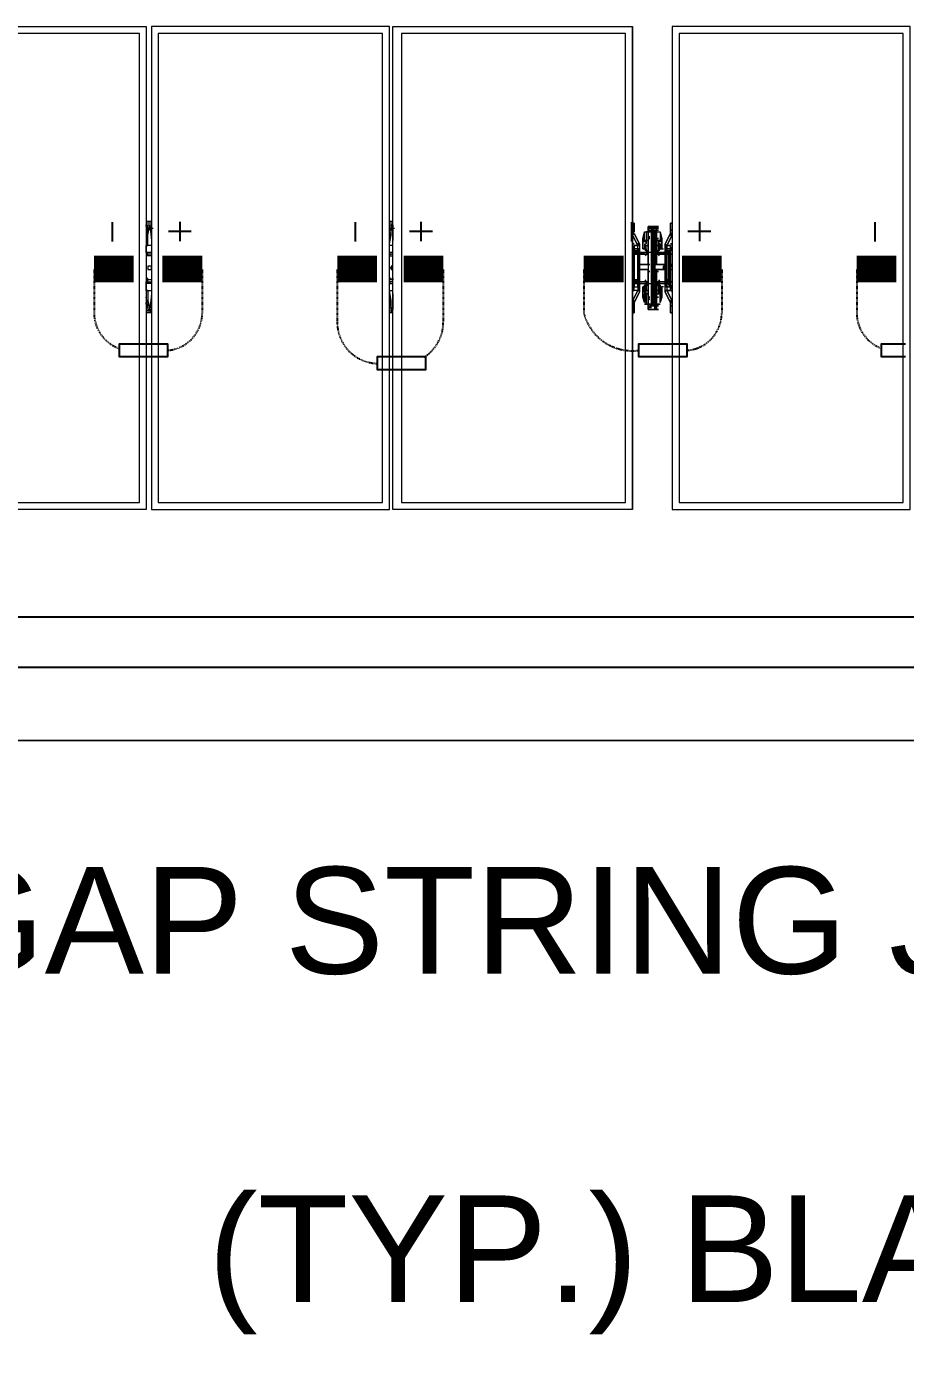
# Model space of a CAD drawing. Header units: feet. Extents: x -13743 to 68376, y -48 to 67763.
# Drawn here: x 3706.4 to 3871.3, y 9202.4 to 9451.6 of the extents above; entities that cross this region are included whole.
import ezdxf
from ezdxf import colors
from ezdxf.entities.mleader import LeaderData, LeaderLine
from ezdxf.lldxf.tags import DXFTag
from ezdxf.math import Vec2, Vec3

# ---------------------------------------------------------------- set-up
doc = ezdxf.new("R2010")
doc.units = ezdxf.units.FT
doc.header["$MEASUREMENT"] = 0
doc.linetypes.add('HIDDEN', pattern=[0.375, 0.25, -0.125])
for name, color, linetype in [('E-DC HARNESS-NEG', 170, 'DC HARNESS CABLE'), ('E-DC HARNESS-POS', 10, 'DC HARNESS CABLE'), ('E-HARN-COMP', 8, 'Continuous'), ('E-TRNK-CABL-NEG', 6, 'HIDDEN'), ('E-TRUNK-CABLE-POS', 6, 'HIDDEN'), ('G-ANNO-TEXT', 1, 'Continuous'), ('Polarity-Text', 7, 'Continuous')]:
    doc.layers.add(name, color=color, linetype=linetype)
doc.styles.add('NEI-A', font='arial.ttf')
doc.styles.get("Standard").update_dxf_attribs({"font": 'arial.ttf'})
tags = doc.linetypes.add('DC HARNESS CABLE', pattern='A,0.5,-0.2,["DH",Standard,S=0.1,R=0,X=-0.1,Y=-0.05],-0.2', length=0.9).pattern_tags.tags
tags[6] = DXFTag(74, 10)

# ---------------------------------------------------------------- blocks, each defined once
blk = doc.blocks.new('A$C4742fff2')
at = {"lineweight": 5}
for points in [[(7.658, 0.4666), (7.658, 0), (7.428, 0), (7.428, 0.4666)], [(7.893, 0.4666), (7.663, 0.4666), (7.663, 0), (7.893, 0)], [(8.128, 0), (7.8963, 0), (7.8963, 0.4666), (8.128, 0.4666)], [(8.1663, 0), (8.3963, 0), (8.3963, 0.4666), (8.1663, 0.4666)], [(7.6514, 0.46), (7.4347, 0.46), (7.4347, 0.0067), (7.6514, 0.0067)], [(7.8863, 0.0067), (7.8863, 0.46), (7.6697, 0.46), (7.6697, 0.0067)], [(8.1213, 0.0067), (8.1213, 0.46), (7.9047, 0.46), (7.9047, 0.0067)], [(8.3897, 0.0067), (8.3897, 0.46), (8.173, 0.46), (8.173, 0.0067)], [(8.1297, 0.2683), (8.1297, 0.27), (8.1297, 0.2767), (8.128, 0.2767), (8.1297, 0.2767), (8.1297, 0.27)], [(8.1447, 0.2733), (8.143, 0.2733), (8.143, 0.2717), (8.143, 0.2733)], [(8.1513, 0.2733), (8.1513, 0.2717), (8.1513, 0.2733), (8.153, 0.2733)], [(8.1513, 0.2717), (8.1513, 0.2617), (8.153, 0.2617), (8.1513, 0.2617), (8.1513, 0.24), (8.1513, 0.2383), (8.1513, 0.24), (8.1513, 0.2617)], [(8.1647, 0.27), (8.1647, 0.2683), (8.1647, 0.27), (8.1647, 0.2767), (8.1663, 0.2767), (8.1647, 0.2767)], [(8.133, 0.255), (8.1297, 0.255), (8.1297, 0.2517), (8.128, 0.2517), (8.128, 0.2533), (8.128, 0.2517), (8.1297, 0.2517), (8.1297, 0.255), (8.133, 0.255), (8.133, 0.2567), (8.1347, 0.2567), (8.1297, 0.2667), (8.1347, 0.2567), (8.133, 0.2567)], [(8.1397, 0.2683), (8.138, 0.2617), (8.138, 0.2517), (8.138, 0.2533), (8.138, 0.2517), (8.138, 0.2617)], [(8.138, 0.2517), (8.138, 0.2617), (8.138, 0.2517), (8.1397, 0.2517), (8.1413, 0.25), (8.1397, 0.2517), (8.1413, 0.25), (8.1413, 0.2517), (8.1413, 0.25), (8.1397, 0.2517), (8.1413, 0.25), (8.1397, 0.2517)], [(8.1413, 0.26), (8.1413, 0.2567), (8.1413, 0.26), (8.1397, 0.26), (8.1397, 0.2683), (8.1413, 0.2683), (8.143, 0.2683), (8.1413, 0.2683), (8.1413, 0.26), (8.1397, 0.26), (8.1397, 0.2683), (8.1413, 0.2683)], [(8.1397, 0.26), (8.1397, 0.2583)], [(8.1463, 0.2), (8.1463, 0.1967), (8.1447, 0.1967), (8.1447, 0.195), (8.1447, 0.1967), (8.1463, 0.1967), (8.1463, 0.2), (8.1463, 0.2183), (8.148, 0.2183), (8.148, 0.2483), (8.1497, 0.2483), (8.1497, 0.2683), (8.148, 0.2683), (8.148, 0.2483), (8.1463, 0.2483), (8.148, 0.2483), (8.1463, 0.2483), (8.1463, 0.2183), (8.148, 0.2183), (8.148, 0.1983), (8.1497, 0.1983), (8.1497, 0.2183), (8.1497, 0.1983), (8.148, 0.1983), (8.148, 0.2183), (8.1497, 0.2183), (8.1497, 0.2483), (8.1497, 0.2183), (8.148, 0.2183), (8.1463, 0.2183), (8.1463, 0.1983), (8.143, 0.1983), (8.143, 0.2183), (8.143, 0.1983), (8.1463, 0.1983), (8.1463, 0.2183), (8.1463, 0.2), (8.148, 0.2), (8.1497, 0.2), (8.148, 0.2)], [(8.1463, 0.2683), (8.1463, 0.2483), (8.143, 0.2483), (8.143, 0.2683)], [(8.1447, 0.2633), (8.143, 0.2633)], [(8.148, 0.2483), (8.148, 0.2683), (8.1497, 0.2683), (8.1497, 0.2483)], [(8.1497, 0.2633), (8.1513, 0.2633)], [(8.153, 0.2567), (8.153, 0.26)], [(8.1547, 0.2583), (8.1547, 0.26)], [(8.1647, 0.255), (8.1613, 0.255), (8.1597, 0.2567), (8.1647, 0.2667), (8.1597, 0.2567), (8.1613, 0.255), (8.1613, 0.2517), (8.1647, 0.2517)], [(8.1297, 0.2467), (8.128, 0.2467), (8.1297, 0.2467), (8.1313, 0.2467), (8.133, 0.2467), (8.1313, 0.2467), (8.133, 0.2467), (8.133, 0.2483), (8.133, 0.25), (8.133, 0.2483), (8.133, 0.2467), (8.1313, 0.2467), (8.1297, 0.2467), (8.1297, 0.2483), (8.1313, 0.2483), (8.1313, 0.25), (8.133, 0.2483), (8.133, 0.2467), (8.133, 0.2483), (8.1313, 0.2483), (8.1297, 0.2483), (8.1297, 0.2467), (8.1313, 0.2467)], [(8.1313, 0.25), (8.1297, 0.2483), (8.1313, 0.2467), (8.133, 0.2483)], [(8.1313, 0.25), (8.1297, 0.2483), (8.1313, 0.2467), (8.133, 0.2483)], [(8.1347, 0.2467), (8.143, 0.2467)], [(8.1397, 0.2567), (8.1397, 0.2517), (8.1413, 0.25), (8.1413, 0.255)], [(8.1397, 0.2567), (8.1397, 0.2517), (8.1413, 0.25), (8.1413, 0.255)], [(8.1463, 0.2183), (8.1463, 0.2483), (8.148, 0.2483), (8.148, 0.2183)], [(8.1647, 0.215), (8.1647, 0.2167), (8.1647, 0.215), (8.1647, 0.2117), (8.1647, 0.215), (8.1663, 0.215), (8.1663, 0.2133), (8.1663, 0.215), (8.1613, 0.215), (8.1613, 0.2117), (8.163, 0.2117), (8.1613, 0.2117), (8.1597, 0.2117), (8.1597, 0.21), (8.1647, 0.2), (8.1597, 0.21), (8.1597, 0.2117), (8.1613, 0.2117), (8.1647, 0.2117), (8.1613, 0.2117), (8.1597, 0.2117), (8.1597, 0.215), (8.1613, 0.215), (8.1597, 0.215), (8.1597, 0.2517), (8.1613, 0.2517), (8.1597, 0.2517), (8.1597, 0.255), (8.1597, 0.2517), (8.1613, 0.2517), (8.1613, 0.255), (8.1647, 0.255), (8.1647, 0.2517), (8.1647, 0.25), (8.163, 0.25), (8.1613, 0.25), (8.1597, 0.25), (8.1613, 0.25), (8.163, 0.25), (8.163, 0.2483), (8.1647, 0.2483), (8.163, 0.2483), (8.1613, 0.2483), (8.1613, 0.25), (8.163, 0.2483), (8.163, 0.2467), (8.1613, 0.2467), (8.1613, 0.2483), (8.1613, 0.2467), (8.1597, 0.2467), (8.1597, 0.2483), (8.1597, 0.25), (8.1597, 0.2483), (8.1597, 0.2467), (8.1513, 0.2467), (8.1597, 0.2467), (8.1613, 0.2467), (8.163, 0.2467), (8.1613, 0.2467), (8.163, 0.2467), (8.163, 0.2483), (8.163, 0.25), (8.1647, 0.25), (8.1647, 0.2167), (8.163, 0.2167), (8.1647, 0.2167), (8.1647, 0.25), (8.1647, 0.2517), (8.1663, 0.2533), (8.1647, 0.2517), (8.1613, 0.2517), (8.1597, 0.2517), (8.1597, 0.215), (8.1613, 0.215)], [(8.1513, 0.2483), (8.153, 0.2483)], [(8.1547, 0.2517), (8.153, 0.2517), (8.153, 0.25), (8.153, 0.255), (8.153, 0.2567), (8.1547, 0.2567)], [(8.1597, 0.2567), (8.1597, 0.255), (8.1613, 0.255), (8.163, 0.255), (8.1613, 0.255), (8.1597, 0.255)], [(8.1613, 0.25), (8.1597, 0.2483), (8.1613, 0.2467), (8.163, 0.2483)], [(8.1613, 0.25), (8.1597, 0.2483), (8.1613, 0.2467), (8.163, 0.2483)], [(8.163, 0.2483), (8.1613, 0.2483)], [(8.1647, 0.2467), (8.1663, 0.2467)], [(8.1663, 0.25), (8.1663, 0.2517)], [(7.6614, 0.235), (7.6597, 0.235), (7.6597, 0.2317), (7.663, 0.2317), (7.663, 0.2333), (7.663, 0.235)], [(7.8963, 0.235), (7.8947, 0.235), (7.8947, 0.2333), (7.893, 0.2333), (7.8947, 0.2333), (7.8947, 0.2317), (7.8963, 0.2317), (7.8963, 0.2333)], [(8.1297, 0.2367), (8.128, 0.2367)], [(8.1297, 0.235), (8.128, 0.235)], [(8.1297, 0.2317), (8.128, 0.2317)], [(8.1297, 0.2317), (8.128, 0.2317)], [(8.1347, 0.235), (8.1347, 0.2317), (8.143, 0.2317), (8.1347, 0.2317)], [(8.1497, 0.2367), (8.1597, 0.2367)], [(8.158, 0.2317), (8.1597, 0.2317), (8.1497, 0.2317), (8.1597, 0.2317), (8.158, 0.2317), (8.158, 0.235), (8.1597, 0.235), (8.158, 0.235)], [(8.153, 0.2367), (8.1513, 0.2367), (8.1513, 0.24), (8.1513, 0.2367)], [(8.153, 0.2367), (8.1513, 0.2367)], [(8.153, 0.2367), (8.1513, 0.2367)], [(8.1647, 0.2367), (8.1663, 0.2367)], [(8.1647, 0.235), (8.1663, 0.235)], [(8.1663, 0.2317), (8.1647, 0.2317)], [(8.1663, 0.2317), (8.1647, 0.2317)], [(8.1297, 0.22), (8.1297, 0.2217), (8.1313, 0.2217), (8.1297, 0.2217), (8.1297, 0.22), (8.1297, 0.2183), (8.1313, 0.2183), (8.133, 0.2183), (8.133, 0.22), (8.1313, 0.22), (8.1297, 0.22), (8.128, 0.22)], [(8.1313, 0.2217), (8.1297, 0.22), (8.1313, 0.2183), (8.133, 0.22)], [(8.1313, 0.2217), (8.1297, 0.22), (8.1313, 0.2183), (8.133, 0.22)], [(8.1313, 0.2217), (8.133, 0.2217)], [(8.143, 0.1967), (8.143, 0.205), (8.1447, 0.205), (8.143, 0.205), (8.143, 0.2267), (8.143, 0.2283), (8.143, 0.2267), (8.143, 0.205)], [(8.1513, 0.205), (8.1513, 0.1967), (8.1513, 0.205), (8.153, 0.205), (8.1513, 0.205), (8.1513, 0.2267), (8.1513, 0.2283), (8.1513, 0.2267), (8.1513, 0.23), (8.1513, 0.2267), (8.1513, 0.23), (8.1513, 0.2267)], [(8.163, 0.22), (8.1613, 0.22), (8.163, 0.22), (8.1613, 0.22), (8.163, 0.22), (8.1613, 0.22), (8.163, 0.22), (8.1613, 0.22), (8.163, 0.22), (8.1613, 0.22), (8.163, 0.22), (8.163, 0.2183), (8.1613, 0.2183), (8.163, 0.2183), (8.163, 0.22), (8.163, 0.2217), (8.1613, 0.2217), (8.1597, 0.2217), (8.1597, 0.22), (8.1513, 0.22), (8.1597, 0.22), (8.1597, 0.2183), (8.1613, 0.2183), (8.1613, 0.22), (8.163, 0.22), (8.1647, 0.22), (8.1663, 0.22), (8.1647, 0.22)], [(8.1613, 0.2217), (8.1597, 0.22), (8.1613, 0.2183), (8.163, 0.22)], [(8.1613, 0.2217), (8.1597, 0.22), (8.1613, 0.2183), (8.163, 0.22)], [(8.1613, 0.22), (8.163, 0.22), (8.1613, 0.2217)], [(8.163, 0.22), (8.1613, 0.22)], [(8.128, 0.215), (8.128, 0.2133), (8.128, 0.215), (8.1297, 0.215), (8.128, 0.215), (8.128, 0.2167)], [(8.143, 0.2183), (8.1413, 0.2183)], [(8.1547, 0.21), (8.1547, 0.2167), (8.153, 0.2167), (8.153, 0.2117), (8.1547, 0.2117), (8.1547, 0.21), (8.1547, 0.2083), (8.1513, 0.2083), (8.1513, 0.1983), (8.1547, 0.1983), (8.1513, 0.1983), (8.1513, 0.2083), (8.1547, 0.2083), (8.1547, 0.2), (8.1563, 0.205), (8.1563, 0.215), (8.1547, 0.215), (8.153, 0.2167), (8.1547, 0.215), (8.153, 0.2167), (8.153, 0.215), (8.153, 0.2167), (8.1547, 0.215), (8.153, 0.2167), (8.1547, 0.215), (8.1547, 0.2133), (8.1547, 0.215), (8.1563, 0.215), (8.1563, 0.205), (8.1547, 0.2), (8.1547, 0.2083), (8.1547, 0.21), (8.1547, 0.2117), (8.153, 0.2117), (8.153, 0.2167), (8.1547, 0.2167)], [(8.153, 0.2083), (8.153, 0.2117)], [(8.1597, 0.2117), (8.1597, 0.21), (8.1597, 0.2117), (8.1597, 0.215), (8.1613, 0.215), (8.1613, 0.2117)], [(8.1663, 0.215), (8.1663, 0.2167)], [(8.1297, 0.1967), (8.1297, 0.1983), (8.1297, 0.1967), (8.1297, 0.19), (8.128, 0.19), (8.1297, 0.19)], [(8.1447, 0.1967), (8.1447, 0.195), (8.143, 0.195), (8.1447, 0.195), (8.143, 0.195), (8.143, 0.1967), (8.143, 0.195), (8.143, 0.1983), (8.1413, 0.1983), (8.143, 0.1983), (8.143, 0.195), (8.143, 0.1933), (8.1497, 0.1933), (8.1513, 0.1933), (8.1497, 0.1933), (8.143, 0.1933), (8.143, 0.195), (8.1447, 0.195), (8.1463, 0.195), (8.1447, 0.195), (8.1447, 0.1967), (8.1463, 0.1967), (8.1463, 0.1983), (8.148, 0.1983), (8.148, 0.1967), (8.1497, 0.1967), (8.148, 0.1967), (8.1497, 0.1967), (8.148, 0.1967), (8.148, 0.1983), (8.1463, 0.1983), (8.1463, 0.1967)], [(8.1447, 0.2033), (8.143, 0.2033)], [(8.1447, 0.1933), (8.143, 0.1933), (8.143, 0.195), (8.143, 0.1933), (8.143, 0.195), (8.143, 0.1967), (8.143, 0.195), (8.143, 0.1933), (8.1447, 0.1933), (8.143, 0.1933)], [(8.1497, 0.1967), (8.148, 0.1967), (8.1497, 0.1967), (8.1497, 0.195), (8.1513, 0.195), (8.1497, 0.195), (8.1513, 0.195), (8.1497, 0.195), (8.1497, 0.1967), (8.148, 0.1967), (8.1463, 0.1967), (8.148, 0.1967), (8.1497, 0.1967), (8.1497, 0.195), (8.1497, 0.1967), (8.1497, 0.1983)], [(8.148, 0.1967), (8.1463, 0.1967)], [(8.1513, 0.2033), (8.1497, 0.2033)], [(8.153, 0.1967), (8.1513, 0.1967), (8.1513, 0.195), (8.1497, 0.195), (8.1513, 0.195), (8.1513, 0.1933), (8.153, 0.1933), (8.1513, 0.1933), (8.1513, 0.195), (8.1513, 0.1967)], [(8.1663, 0.19), (8.1647, 0.19), (8.1647, 0.1967), (8.1647, 0.1983), (8.1647, 0.1967), (8.1647, 0.19)]]:
    blk.add_lwpolyline(points, close=True, dxfattribs=at)
for points in [[(8.128, 0), (8.128, 0.4666)], [(8.1663, 0.4666), (8.1663, 0)], [(8.1213, 0.0067), (8.1213, 0.46)], [(8.173, 0.46), (8.173, 0.0067)], [(7.663, 0.2783), (7.658, 0.2783)], [(7.658, 0.255), (7.6597, 0.255), (7.6597, 0.265), (7.6614, 0.275)], [(7.6597, 0.27), (7.6597, 0.275), (7.6614, 0.275), (7.663, 0.275)], [(7.6614, 0.27), (7.6614, 0.2733)], [(7.8963, 0.2783), (7.893, 0.2783)], [(7.8963, 0.275), (7.8947, 0.275), (7.8947, 0.2717), (7.893, 0.27)], [(7.8947, 0.255), (7.893, 0.255), (7.893, 0.2567), (7.8947, 0.265), (7.8947, 0.275)], [(7.8963, 0.275), (7.8947, 0.275), (7.8963, 0.275)], [(7.8963, 0.27), (7.8963, 0.2733)], [(8.143, 0.2367), (8.1447, 0.2367), (8.143, 0.2367), (8.1447, 0.2367), (8.143, 0.2367), (8.1447, 0.2367), (8.143, 0.2367), (8.1347, 0.2367), (8.143, 0.2367), (8.143, 0.24), (8.143, 0.2367), (8.143, 0.24), (8.143, 0.2383), (8.143, 0.24), (8.143, 0.2617), (8.143, 0.2717), (8.1447, 0.2717), (8.1463, 0.2717), (8.1463, 0.2683), (8.1463, 0.2483), (8.143, 0.2483), (8.143, 0.2183), (8.1463, 0.2183), (8.1463, 0.2483), (8.1463, 0.2683), (8.1463, 0.27), (8.148, 0.27), (8.1463, 0.27)], [(8.1447, 0.2367), (8.143, 0.2367), (8.1447, 0.2367), (8.143, 0.2367), (8.143, 0.24), (8.143, 0.2617), (8.1447, 0.2617), (8.143, 0.2617), (8.143, 0.2717), (8.1447, 0.2717), (8.1463, 0.2717), (8.1463, 0.2683), (8.148, 0.2683), (8.148, 0.2717), (8.1463, 0.2717), (8.1447, 0.2717), (8.1463, 0.2717), (8.1447, 0.2717), (8.143, 0.2717), (8.143, 0.2683), (8.143, 0.2733), (8.1447, 0.2733), (8.143, 0.2733), (8.1447, 0.2733), (8.1513, 0.2733), (8.1497, 0.2733), (8.1447, 0.2733), (8.143, 0.2733), (8.1447, 0.2717), (8.1463, 0.2717), (8.1447, 0.2717), (8.143, 0.2733), (8.143, 0.2717), (8.143, 0.27), (8.1447, 0.27), (8.143, 0.27), (8.143, 0.2717), (8.1447, 0.2717), (8.1463, 0.2717), (8.148, 0.2717), (8.1497, 0.2717), (8.148, 0.2717), (8.1497, 0.2717), (8.1513, 0.2717), (8.153, 0.2717), (8.1513, 0.2717), (8.1513, 0.27), (8.153, 0.27), (8.1513, 0.27), (8.153, 0.27), (8.1513, 0.27), (8.1513, 0.2717), (8.1513, 0.2733), (8.1497, 0.2717), (8.1513, 0.2717), (8.1497, 0.2717), (8.1513, 0.2717), (8.1497, 0.2717), (8.1513, 0.2717), (8.1513, 0.2733), (8.153, 0.2733), (8.1513, 0.2733), (8.1497, 0.2717), (8.148, 0.2717), (8.148, 0.2683), (8.1463, 0.2683), (8.1463, 0.27), (8.148, 0.27), (8.1497, 0.27), (8.148, 0.27), (8.1497, 0.27), (8.1497, 0.2683), (8.148, 0.2683), (8.1497, 0.2683), (8.1497, 0.27), (8.148, 0.27), (8.1463, 0.27), (8.148, 0.27), (8.1463, 0.27), (8.148, 0.27)], [(8.148, 0.2717), (8.1497, 0.2717)], [(8.1497, 0.2717), (8.148, 0.2717)], [(8.1497, 0.2717), (8.1497, 0.2717)], [(8.1497, 0.2717), (8.1497, 0.2717)], [(8.1513, 0.2717), (8.1513, 0.27)], [(8.1513, 0.2717), (8.1513, 0.27)], [(8.1647, 0.27), (8.1647, 0.27)], [(8.1297, 0.2667), (8.1297, 0.2667)], [(8.1297, 0.2667), (8.1297, 0.2667)], [(8.1413, 0.2483), (8.143, 0.2483), (8.1413, 0.2483), (8.143, 0.2483), (8.1413, 0.2483), (8.143, 0.2483), (8.143, 0.2183), (8.1463, 0.2183), (8.1463, 0.2483), (8.1463, 0.2683), (8.143, 0.2683), (8.143, 0.2483), (8.1413, 0.2483), (8.143, 0.2483), (8.1347, 0.2483), (8.1397, 0.2483)], [(8.1397, 0.2617), (8.1397, 0.2617)], [(8.1397, 0.2617), (8.1397, 0.2617)], [(8.1513, 0.2683), (8.1547, 0.2683), (8.1547, 0.26), (8.1513, 0.26), (8.1513, 0.2683), (8.1547, 0.2683), (8.1547, 0.26), (8.1513, 0.26), (8.1513, 0.2683), (8.153, 0.2683)], [(8.1563, 0.2517), (8.1563, 0.2617), (8.1547, 0.2683), (8.1563, 0.2617), (8.1563, 0.2517), (8.1547, 0.2517), (8.1547, 0.2567), (8.153, 0.2567), (8.153, 0.255), (8.153, 0.25), (8.1547, 0.2517), (8.153, 0.25), (8.153, 0.2517), (8.1547, 0.2517), (8.1563, 0.2517), (8.1563, 0.2617), (8.1563, 0.2517), (8.158, 0.2517)], [(8.153, 0.2683), (8.153, 0.2683)], [(8.1547, 0.2617), (8.1547, 0.2617)], [(8.1547, 0.2617), (8.1547, 0.2617)], [(8.1647, 0.2667), (8.1647, 0.2667)], [(8.1647, 0.2667), (8.1647, 0.2667)], [(7.663, 0.2483), (7.6597, 0.2483), (7.658, 0.2483), (7.658, 0.255), (7.6597, 0.255)], [(7.658, 0.2483), (7.6597, 0.2483)], [(7.663, 0.2467), (7.6597, 0.2467), (7.658, 0.2467)], [(7.663, 0.245), (7.6597, 0.245), (7.658, 0.245)], [(7.6597, 0.245), (7.6597, 0.2467)], [(7.8947, 0.2483), (7.893, 0.2483), (7.893, 0.255)], [(7.8963, 0.2483), (7.893, 0.2483)], [(7.8963, 0.2467), (7.893, 0.2467), (7.8947, 0.2467)], [(7.893, 0.2467), (7.893, 0.245), (7.8963, 0.245)], [(8.1347, 0.2483), (8.133, 0.2483), (8.1313, 0.2483), (8.133, 0.2483), (8.1313, 0.2483), (8.133, 0.2483), (8.1313, 0.2483), (8.133, 0.2483), (8.1313, 0.2483), (8.133, 0.2483), (8.1313, 0.25), (8.1313, 0.2483), (8.133, 0.2483), (8.1313, 0.2483), (8.133, 0.2483), (8.1313, 0.2483), (8.133, 0.2483), (8.1313, 0.2483), (8.133, 0.2483), (8.1313, 0.2483), (8.1297, 0.2483), (8.1297, 0.25), (8.1313, 0.25), (8.133, 0.25), (8.1313, 0.25), (8.1297, 0.25), (8.1297, 0.2517), (8.133, 0.2517), (8.133, 0.255), (8.1347, 0.255), (8.133, 0.255), (8.1347, 0.255), (8.1347, 0.2567), (8.1347, 0.255), (8.1347, 0.2517), (8.133, 0.2517), (8.1347, 0.2517), (8.1347, 0.215), (8.133, 0.215), (8.1347, 0.215), (8.1347, 0.2117), (8.1347, 0.21), (8.1347, 0.2117), (8.1347, 0.215), (8.133, 0.215), (8.1347, 0.215), (8.1347, 0.2517), (8.133, 0.2517), (8.133, 0.255), (8.1347, 0.255), (8.1347, 0.2517), (8.133, 0.2517), (8.1297, 0.2517), (8.1297, 0.25), (8.128, 0.25), (8.128, 0.2167), (8.1297, 0.2167), (8.1297, 0.215), (8.133, 0.215), (8.133, 0.2117), (8.1347, 0.2117), (8.133, 0.2117), (8.1347, 0.2117), (8.133, 0.2117), (8.1297, 0.2117), (8.1297, 0.215), (8.133, 0.215), (8.133, 0.2117), (8.1347, 0.2117), (8.1347, 0.21), (8.1297, 0.2), (8.1347, 0.21), (8.1347, 0.2117), (8.133, 0.2117), (8.1297, 0.2117), (8.1297, 0.215), (8.1297, 0.2167), (8.128, 0.2167), (8.128, 0.25), (8.128, 0.2517), (8.128, 0.25), (8.1297, 0.25), (8.1297, 0.2483), (8.1297, 0.2467), (8.1297, 0.2483)], [(8.1297, 0.25), (8.1297, 0.25)], [(8.1297, 0.25), (8.1297, 0.25)], [(8.1297, 0.2483), (8.1297, 0.2483)], [(8.1297, 0.2483), (8.1297, 0.2483)], [(8.1297, 0.2467), (8.1297, 0.2467)], [(8.1297, 0.2467), (8.1297, 0.2467)], [(8.1313, 0.25), (8.1313, 0.25)], [(8.1313, 0.25), (8.1313, 0.25)], [(8.1313, 0.2483), (8.133, 0.2483)], [(8.1313, 0.2467), (8.1313, 0.2467)], [(8.1313, 0.2467), (8.1313, 0.2467)], [(8.133, 0.2517), (8.133, 0.2517)], [(8.133, 0.2517), (8.133, 0.2517)], [(8.133, 0.25), (8.133, 0.25)], [(8.133, 0.25), (8.133, 0.25)], [(8.133, 0.2483), (8.133, 0.2483)], [(8.133, 0.2483), (8.133, 0.2483)], [(8.133, 0.2467), (8.133, 0.2467)], [(8.133, 0.2467), (8.133, 0.2467)], [(8.1347, 0.2517), (8.1347, 0.2517)], [(8.1347, 0.2517), (8.1347, 0.2517)], [(8.1413, 0.245), (8.1397, 0.2467)], [(8.1513, 0.2483), (8.153, 0.2483), (8.1547, 0.2483), (8.153, 0.2483), (8.1513, 0.2483), (8.1597, 0.2483), (8.1547, 0.2483), (8.153, 0.2483), (8.1547, 0.2483)], [(8.153, 0.2517), (8.153, 0.25), (8.1547, 0.2517)], [(8.153, 0.25), (8.1547, 0.2517)], [(8.153, 0.25), (8.1547, 0.2517)], [(8.153, 0.2517), (8.153, 0.25), (8.1547, 0.2517)], [(8.1547, 0.2467), (8.153, 0.245)], [(8.1547, 0.2533), (8.1547, 0.2517)], [(8.1547, 0.2533), (8.1547, 0.2517)], [(8.1597, 0.2517), (8.1597, 0.2517)], [(8.1597, 0.2517), (8.1597, 0.2517)], [(8.1597, 0.25), (8.1597, 0.25)], [(8.1597, 0.25), (8.1597, 0.25)], [(8.1597, 0.2483), (8.1597, 0.2483)], [(8.1597, 0.2483), (8.1597, 0.2483)], [(8.1597, 0.2467), (8.1597, 0.2467)], [(8.1597, 0.2467), (8.1597, 0.2467)], [(8.1613, 0.2517), (8.1613, 0.2517)], [(8.1613, 0.25), (8.1613, 0.25)], [(8.1613, 0.2483), (8.1613, 0.25), (8.163, 0.2483)], [(8.1613, 0.25), (8.1613, 0.25)], [(8.1613, 0.2483), (8.163, 0.2483)], [(8.1613, 0.2483), (8.163, 0.2483)], [(8.1613, 0.2483), (8.163, 0.2483)], [(8.1613, 0.2483), (8.163, 0.2483)], [(8.1613, 0.2483), (8.163, 0.2483)], [(8.1613, 0.2483), (8.163, 0.2483)], [(8.1613, 0.2483), (8.163, 0.2483)], [(8.1613, 0.2483), (8.163, 0.2483)], [(8.1613, 0.2483), (8.163, 0.2483)], [(8.1613, 0.2483), (8.163, 0.2483)], [(8.1613, 0.2483), (8.163, 0.2483)], [(8.1613, 0.2483), (8.163, 0.2483)], [(8.1613, 0.2483), (8.163, 0.2483)], [(8.1613, 0.2483), (8.163, 0.2483)], [(8.1613, 0.2483), (8.163, 0.2483)], [(8.1613, 0.2483), (8.163, 0.2483)], [(8.1613, 0.2467), (8.1613, 0.2467)], [(8.1613, 0.2467), (8.1613, 0.2467)], [(8.163, 0.25), (8.163, 0.25)], [(8.163, 0.25), (8.163, 0.25)], [(8.163, 0.2483), (8.163, 0.2483)], [(8.163, 0.2467), (8.163, 0.2483)], [(8.163, 0.2483), (8.163, 0.2483)], [(8.163, 0.2467), (8.163, 0.2483)], [(8.163, 0.2467), (8.163, 0.2467)], [(8.163, 0.2467), (8.163, 0.2467)], [(8.143, 0.23), (8.143, 0.2267), (8.143, 0.23), (8.1447, 0.23), (8.143, 0.23), (8.1447, 0.23), (8.143, 0.23), (8.143, 0.2267), (8.143, 0.23), (8.143, 0.2317), (8.143, 0.23), (8.143, 0.2317), (8.143, 0.23), (8.1447, 0.23)], [(8.1513, 0.2367), (8.1513, 0.24)], [(8.1513, 0.24), (8.1513, 0.2367)], [(8.1513, 0.2367), (8.153, 0.2367)], [(8.1513, 0.2367), (8.153, 0.2367)], [(8.1513, 0.2367), (8.153, 0.2367)], [(8.1513, 0.23), (8.1513, 0.2317), (8.1513, 0.23), (8.1513, 0.2317), (8.1513, 0.23), (8.153, 0.23), (8.1513, 0.23), (8.153, 0.23), (8.1513, 0.23), (8.153, 0.23)], [(7.663, 0.2233), (7.663, 0.2217), (7.6597, 0.2217), (7.6597, 0.2233), (7.658, 0.2233)], [(7.6597, 0.2117), (7.658, 0.2117), (7.658, 0.2183), (7.658, 0.22), (7.663, 0.22)], [(7.6597, 0.22), (7.6597, 0.2233)], [(7.8963, 0.2233), (7.8963, 0.2217), (7.8947, 0.2217), (7.8947, 0.2233), (7.893, 0.2233), (7.893, 0.22), (7.893, 0.2183)], [(7.8963, 0.22), (7.893, 0.22), (7.8947, 0.22)], [(8.1297, 0.2217), (8.1297, 0.2217)], [(8.133, 0.22), (8.133, 0.2183), (8.1313, 0.2183), (8.1297, 0.2183), (8.1297, 0.22), (8.1297, 0.2183), (8.1313, 0.2183), (8.133, 0.2183), (8.133, 0.22), (8.1313, 0.22), (8.133, 0.22), (8.1313, 0.22), (8.133, 0.22), (8.1313, 0.22), (8.133, 0.22), (8.1313, 0.22), (8.133, 0.22), (8.1313, 0.2217), (8.1313, 0.22), (8.133, 0.22), (8.1313, 0.22), (8.133, 0.22), (8.1313, 0.22), (8.133, 0.22), (8.1313, 0.22), (8.133, 0.22), (8.1313, 0.22), (8.133, 0.22), (8.1313, 0.2217), (8.1313, 0.22), (8.1297, 0.22), (8.1297, 0.2183), (8.1313, 0.2183), (8.133, 0.2183), (8.133, 0.22), (8.133, 0.2217), (8.133, 0.22), (8.1347, 0.22), (8.143, 0.22), (8.1347, 0.22), (8.1397, 0.22), (8.1413, 0.2217)], [(8.1297, 0.2217), (8.1297, 0.2217)], [(8.1297, 0.22), (8.1297, 0.22)], [(8.1297, 0.22), (8.1297, 0.22)], [(8.1313, 0.2217), (8.1313, 0.2217)], [(8.1313, 0.2217), (8.1313, 0.2217)], [(8.133, 0.2217), (8.133, 0.2217)], [(8.133, 0.2217), (8.133, 0.2217)], [(8.133, 0.22), (8.133, 0.22)], [(8.133, 0.22), (8.133, 0.22)], [(8.1347, 0.2183), (8.143, 0.2183), (8.1413, 0.2183), (8.143, 0.2183), (8.1413, 0.2183), (8.1413, 0.22), (8.143, 0.22)], [(8.153, 0.2183), (8.1547, 0.2183), (8.153, 0.2183), (8.1513, 0.2183), (8.153, 0.2183), (8.153, 0.22), (8.1513, 0.22)], [(8.153, 0.2217), (8.1547, 0.22), (8.1597, 0.22), (8.1597, 0.2183)], [(8.1597, 0.2217), (8.1597, 0.2217)], [(8.163, 0.2183), (8.1613, 0.2183), (8.163, 0.2183), (8.163, 0.22), (8.163, 0.2217), (8.1613, 0.2217), (8.1597, 0.2217), (8.1597, 0.22)], [(8.1597, 0.2217), (8.1597, 0.2217)], [(8.1597, 0.22), (8.1597, 0.22)], [(8.1597, 0.22), (8.1597, 0.22)], [(8.1613, 0.22), (8.1613, 0.2217), (8.163, 0.22)], [(8.1613, 0.2217), (8.1613, 0.2217)], [(8.1613, 0.2217), (8.1613, 0.2217)], [(8.1613, 0.22), (8.163, 0.22)], [(8.1613, 0.22), (8.163, 0.22)], [(8.1613, 0.22), (8.163, 0.22)], [(8.1613, 0.22), (8.163, 0.22)], [(8.1613, 0.22), (8.163, 0.22)], [(8.1613, 0.22), (8.163, 0.22)], [(8.1613, 0.22), (8.1613, 0.2183), (8.163, 0.2183)], [(8.163, 0.2217), (8.163, 0.2217)], [(8.163, 0.2217), (8.163, 0.2217)], [(8.163, 0.22), (8.163, 0.22)], [(8.163, 0.2183), (8.163, 0.22)], [(8.163, 0.22), (8.163, 0.22)], [(7.663, 0.2183), (7.6597, 0.2183), (7.658, 0.2183)], [(7.658, 0.2117), (7.6597, 0.2117), (7.6597, 0.2017), (7.6614, 0.195), (7.6614, 0.1933), (7.663, 0.1933)], [(7.8963, 0.1933), (7.8947, 0.1933), (7.8947, 0.2017), (7.893, 0.2117), (7.893, 0.2183), (7.8963, 0.2183)], [(8.1297, 0.2183), (8.1297, 0.2183)], [(8.1297, 0.2183), (8.1297, 0.2183)], [(8.1313, 0.2183), (8.1313, 0.2183)], [(8.1313, 0.2183), (8.1313, 0.2183)], [(8.133, 0.2183), (8.133, 0.2183)], [(8.133, 0.2183), (8.133, 0.2183)], [(8.133, 0.215), (8.133, 0.215)], [(8.133, 0.215), (8.133, 0.215)], [(8.1347, 0.215), (8.1347, 0.215)], [(8.1347, 0.215), (8.1347, 0.215)], [(8.1397, 0.215), (8.1413, 0.2167), (8.1397, 0.215), (8.1397, 0.2167), (8.1413, 0.2167), (8.1397, 0.2167), (8.1397, 0.215), (8.1397, 0.21), (8.1397, 0.2083), (8.1397, 0.2), (8.138, 0.205), (8.1397, 0.2), (8.1397, 0.2083), (8.1413, 0.2083), (8.1413, 0.1983), (8.1397, 0.1983), (8.1413, 0.1983), (8.1413, 0.2083), (8.1413, 0.2117), (8.1397, 0.2117), (8.1397, 0.21), (8.1397, 0.2083), (8.1413, 0.2083), (8.1413, 0.2117), (8.1413, 0.2167), (8.1397, 0.215), (8.1413, 0.2167), (8.1413, 0.215), (8.1413, 0.2167), (8.1397, 0.215), (8.1413, 0.2167), (8.1413, 0.2117), (8.1397, 0.2117), (8.1397, 0.21), (8.1397, 0.215), (8.138, 0.215), (8.138, 0.205), (8.138, 0.215), (8.138, 0.205), (8.138, 0.215), (8.138, 0.2133), (8.138, 0.215)], [(8.1413, 0.2183), (8.143, 0.2183)], [(8.1413, 0.2183), (8.143, 0.2183)], [(8.1547, 0.2183), (8.153, 0.2183), (8.1513, 0.2183), (8.1597, 0.2183), (8.1613, 0.2183)], [(8.158, 0.215), (8.1563, 0.215), (8.1563, 0.205), (8.1563, 0.215)], [(8.1597, 0.2183), (8.1597, 0.2183)], [(8.1597, 0.2183), (8.1597, 0.2183)], [(8.1597, 0.215), (8.1597, 0.215)], [(8.1597, 0.215), (8.1597, 0.215)], [(8.1613, 0.2183), (8.1613, 0.2183)], [(8.1613, 0.2183), (8.1613, 0.2183)], [(8.1613, 0.215), (8.1613, 0.215)], [(8.1613, 0.215), (8.1613, 0.215)], [(8.163, 0.2183), (8.163, 0.2183)], [(8.163, 0.2183), (8.163, 0.2183)], [(7.6597, 0.1983), (7.6597, 0.1933), (7.6614, 0.1933), (7.6614, 0.1917), (7.6614, 0.1933), (7.6614, 0.1967)], [(7.893, 0.1983), (7.8947, 0.195), (7.8947, 0.1917), (7.8963, 0.1917), (7.8963, 0.1933), (7.8963, 0.1967)], [(8.1297, 0.2), (8.1297, 0.2)], [(8.1297, 0.2), (8.1297, 0.2)], [(8.1297, 0.1967), (8.1297, 0.1967)], [(8.1397, 0.205), (8.1397, 0.205)], [(8.1397, 0.205), (8.1397, 0.205)], [(8.143, 0.1967), (8.1447, 0.1967)], [(8.143, 0.1967), (8.1447, 0.1967)], [(8.143, 0.1967), (8.1447, 0.1967)], [(8.143, 0.1967), (8.1447, 0.1967)], [(8.1447, 0.195), (8.1447, 0.1967)], [(8.1447, 0.195), (8.1447, 0.1967)], [(8.1463, 0.1967), (8.148, 0.1967), (8.1463, 0.1967), (8.148, 0.1967), (8.1497, 0.1967), (8.1497, 0.195), (8.1513, 0.195), (8.1513, 0.1933), (8.1513, 0.195), (8.1513, 0.1967), (8.1513, 0.195), (8.1513, 0.1933), (8.1513, 0.195), (8.1513, 0.1967), (8.1513, 0.195), (8.1497, 0.195), (8.1497, 0.1967), (8.148, 0.1967), (8.1497, 0.1967), (8.148, 0.1967)], [(8.1513, 0.1983), (8.153, 0.1983)], [(8.153, 0.2), (8.153, 0.2)], [(8.153, 0.2), (8.153, 0.2)], [(8.1547, 0.205), (8.1547, 0.205)], [(8.1547, 0.205), (8.1547, 0.205)], [(8.1647, 0.2), (8.1647, 0.2)], [(8.1647, 0.2), (8.1647, 0.2)], [(7.663, 0.19), (7.658, 0.19)], [(7.6614, 0.1917), (7.663, 0.1917)], [(7.8963, 0.19), (7.893, 0.19)]]:
    blk.add_lwpolyline(points, dxfattribs=at)
at = {"color": 8, "lineweight": 5, "true_color": 0x808080}
for points in [[(7.663, 0.2767), (7.658, 0.2767)], [(7.658, 0.2733), (7.658, 0.275), (7.6614, 0.275), (7.663, 0.26)], [(7.658, 0.2717), (7.6597, 0.2717), (7.6597, 0.27), (7.658, 0.2633)], [(7.658, 0.27), (7.6597, 0.27), (7.658, 0.2683), (7.658, 0.2667)], [(7.6614, 0.2733), (7.6614, 0.2733)], [(7.663, 0.2717), (7.663, 0.27), (7.663, 0.2717), (7.6647, 0.2717)], [(7.8963, 0.2767), (7.893, 0.2767)], [(7.893, 0.2733), (7.893, 0.275), (7.8947, 0.275)], [(7.893, 0.2717), (7.8947, 0.2717), (7.8947, 0.27), (7.893, 0.2633)], [(7.893, 0.2667), (7.893, 0.27)], [(7.8963, 0.275), (7.8963, 0.26)], [(7.8963, 0.2733), (7.8963, 0.2733)], [(7.8963, 0.2717), (7.8963, 0.27), (7.8963, 0.2717), (7.898, 0.2717)], [(8.128, 0.27), (8.1297, 0.27), (8.128, 0.27)], [(8.128, 0.27), (8.1297, 0.27), (8.128, 0.27)], [(8.143, 0.2733), (8.143, 0.2733)], [(8.143, 0.2733), (8.143, 0.2733)], [(8.1513, 0.2733), (8.1513, 0.2733)], [(8.1513, 0.2733), (8.1513, 0.2733)], [(8.1663, 0.27), (8.1647, 0.27), (8.1663, 0.27)], [(8.1663, 0.27), (8.1647, 0.27), (8.1663, 0.27)], [(7.663, 0.255), (7.6597, 0.255)], [(7.8963, 0.255), (7.893, 0.255)], [(8.143, 0.23), (8.1447, 0.23)], [(8.143, 0.23), (8.1447, 0.23)], [(8.1513, 0.23), (8.153, 0.23)], [(8.1513, 0.23), (8.153, 0.23)], [(7.6597, 0.2117), (7.663, 0.2117)], [(7.663, 0.2083), (7.6614, 0.1933)], [(7.893, 0.2117), (7.8963, 0.2117)], [(7.8963, 0.2083), (7.8963, 0.1933)], [(7.658, 0.195), (7.6597, 0.195), (7.6597, 0.1967), (7.658, 0.205)], [(7.658, 0.1983), (7.6597, 0.1983), (7.658, 0.1983), (7.658, 0.2)], [(7.6614, 0.1917), (7.6597, 0.1917), (7.658, 0.1933)], [(7.6614, 0.1933), (7.6614, 0.1933)], [(7.663, 0.1983), (7.663, 0.195), (7.663, 0.1967)], [(7.893, 0.195), (7.8947, 0.195), (7.8947, 0.1967), (7.893, 0.205)], [(7.8947, 0.1983), (7.893, 0.1983), (7.893, 0.2)], [(7.8947, 0.1917), (7.893, 0.1917), (7.893, 0.1933)], [(7.8963, 0.1983), (7.8963, 0.195), (7.8963, 0.1967)], [(7.8963, 0.1933), (7.8963, 0.1933)], [(8.128, 0.1967), (8.1297, 0.1967), (8.128, 0.1967)], [(8.128, 0.1967), (8.1297, 0.1967), (8.128, 0.1967)], [(8.143, 0.195), (8.143, 0.195)], [(8.143, 0.195), (8.143, 0.195)], [(8.148, 0.1967), (8.1497, 0.1967)], [(8.148, 0.1967), (8.1497, 0.1967)], [(8.1497, 0.1967), (8.1513, 0.1967)], [(8.1497, 0.1967), (8.1513, 0.1967)], [(8.1497, 0.1967), (8.1513, 0.1967)], [(8.1497, 0.1967), (8.1513, 0.1967)], [(8.1513, 0.205), (8.1513, 0.1967)], [(8.1513, 0.205), (8.1513, 0.1967)], [(8.1513, 0.195), (8.1513, 0.195)], [(8.1513, 0.195), (8.1513, 0.195)], [(8.1663, 0.1967), (8.1647, 0.1967), (8.1663, 0.1967)], [(8.1647, 0.1967), (8.1663, 0.1967), (8.1647, 0.1967)], [(7.663, 0.19), (7.658, 0.19)], [(7.8963, 0.19), (7.893, 0.19)]]:
    blk.add_lwpolyline(points, dxfattribs=at)
for points in [[(8.1447, 0.2733), (8.143, 0.2733)], [(8.143, 0.27), (8.143, 0.2617)], [(8.1463, 0.2717), (8.1447, 0.2717)], [(8.1497, 0.27), (8.148, 0.27), (8.1463, 0.27), (8.1447, 0.27), (8.1463, 0.27), (8.1447, 0.27), (8.1463, 0.27), (8.1447, 0.27), (8.1463, 0.27), (8.148, 0.27), (8.1497, 0.27), (8.1513, 0.27), (8.1497, 0.27), (8.1513, 0.27), (8.1513, 0.2617), (8.1513, 0.27), (8.1497, 0.27), (8.1513, 0.27)], [(8.1497, 0.2717), (8.148, 0.2717)], [(8.1513, 0.2733), (8.1497, 0.2733)], [(8.128, 0.2667), (8.1297, 0.2683)], [(8.128, 0.265), (8.1297, 0.2667), (8.128, 0.265), (8.133, 0.255)], [(8.143, 0.26), (8.1413, 0.26)], [(8.1447, 0.2367), (8.143, 0.2367), (8.143, 0.2383), (8.143, 0.2633), (8.143, 0.2383), (8.143, 0.2367), (8.1447, 0.2367), (8.143, 0.2367)], [(8.1497, 0.2383), (8.1513, 0.2383), (8.1513, 0.2633), (8.1513, 0.2383)], [(8.153, 0.26), (8.1513, 0.26)], [(8.1613, 0.255), (8.1663, 0.265), (8.1647, 0.265), (8.1647, 0.2667), (8.1647, 0.265), (8.1663, 0.265)], [(8.1663, 0.2667), (8.1647, 0.2667), (8.1647, 0.2683), (8.1647, 0.2667)], [(8.1297, 0.2567), (8.128, 0.2567), (8.128, 0.255), (8.128, 0.2567)], [(8.1313, 0.25), (8.1297, 0.25)], [(8.1297, 0.22), (8.1297, 0.2467)], [(8.133, 0.2517), (8.133, 0.25)], [(8.133, 0.2467), (8.133, 0.22)], [(8.1413, 0.255), (8.143, 0.255)], [(8.143, 0.25), (8.1413, 0.25)], [(8.1513, 0.255), (8.153, 0.255)], [(8.153, 0.25), (8.1513, 0.25)], [(8.1613, 0.25), (8.1613, 0.2517)], [(8.1613, 0.22), (8.1613, 0.2467)], [(8.1647, 0.25), (8.163, 0.25)], [(8.163, 0.2467), (8.163, 0.22)], [(8.1663, 0.2567), (8.1647, 0.2567), (8.1663, 0.2567), (8.1663, 0.255)], [(8.1447, 0.2367), (8.143, 0.2367)], [(8.143, 0.2317), (8.143, 0.2283), (8.143, 0.2033), (8.143, 0.2283)], [(8.153, 0.2367), (8.1513, 0.2367), (8.1513, 0.2383), (8.1513, 0.2367), (8.153, 0.2367), (8.1513, 0.2367)], [(8.153, 0.2367), (8.1513, 0.2367)], [(8.1513, 0.2283), (8.1513, 0.2317)], [(8.1447, 0.23), (8.143, 0.23)], [(8.1447, 0.23), (8.143, 0.23)], [(8.1497, 0.2283), (8.1513, 0.2283), (8.1513, 0.2033), (8.1513, 0.2283)], [(8.153, 0.23), (8.1513, 0.23)], [(8.153, 0.23), (8.1513, 0.23)], [(8.133, 0.2117), (8.128, 0.2017), (8.1297, 0.2017), (8.1297, 0.2), (8.1297, 0.2017), (8.128, 0.2017)], [(8.128, 0.2117), (8.128, 0.21), (8.128, 0.2117), (8.1297, 0.2117)], [(8.1297, 0.2167), (8.1297, 0.2183)], [(8.133, 0.2183), (8.133, 0.215)], [(8.1413, 0.2167), (8.143, 0.2167)], [(8.143, 0.2117), (8.1413, 0.2117)], [(8.1413, 0.2083), (8.143, 0.2083)], [(8.1513, 0.2167), (8.153, 0.2167)], [(8.153, 0.2117), (8.1513, 0.2117)], [(8.153, 0.2083), (8.1513, 0.2083)], [(8.1613, 0.215), (8.1613, 0.2183)], [(8.1663, 0.2017), (8.1647, 0.2017), (8.1647, 0.2), (8.1647, 0.2017), (8.1663, 0.2017), (8.1613, 0.2117)], [(8.163, 0.2183), (8.163, 0.2167)], [(8.1647, 0.2117), (8.1663, 0.2117), (8.1663, 0.21), (8.1663, 0.2117)], [(8.128, 0.2), (8.1297, 0.2), (8.1297, 0.1983), (8.1297, 0.2)], [(8.143, 0.205), (8.143, 0.1967)], [(8.143, 0.1933), (8.143, 0.195)], [(8.1463, 0.1967), (8.1447, 0.1967), (8.1463, 0.1967), (8.1447, 0.1967), (8.1463, 0.1967), (8.148, 0.1967), (8.1463, 0.1967), (8.1447, 0.1967)], [(8.1463, 0.1967), (8.1447, 0.1967)], [(8.1497, 0.1967), (8.148, 0.1967)], [(8.1513, 0.1967), (8.1497, 0.1967)], [(8.1497, 0.195), (8.1497, 0.1933)], [(8.1663, 0.2), (8.1647, 0.2), (8.1647, 0.1983), (8.1647, 0.2)]]:
    blk.add_lwpolyline(points, close=True, dxfattribs=at)

msp = doc.modelspace()

# ---------------------------------------------------------------- linework, layer by layer
at = {"layer": 'E-DC HARNESS-NEG', "ltscale": 0.5}
msp.add_lwpolyline([(3450.24, 9331.47), (4175.05, 9331.51), (4175.05, 9329.13)], dxfattribs=at)
at = {"layer": 'E-DC HARNESS-POS', "ltscale": 0.5}
for points in [[(3469.92, 9340.94), (4187.29, 9340.94), (4187.29, 9320.66)], [(2261.08, 9317.81), (4184.35, 9317.72)]]:
    msp.add_lwpolyline(points, dxfattribs=at)
at = {"layer": 'E-HARN-COMP', "const_width": 5}
for points in [[(3719.09, 9406.14), (3726.54, 9406.14)], [(3731.93, 9406.14), (3739.39, 9406.14)], [(3764.69, 9406.14), (3772.14, 9406.14)], [(3777.15, 9406.14), (3784.6, 9406.14)], [(3810.93, 9406.14), (3818.39, 9406.14)], [(3829.36, 9406.14), (3836.82, 9406.14)], [(3862.12, 9406.14), (3869.57, 9406.14)]]:
    msp.add_lwpolyline(points, dxfattribs=at)
at = {"layer": 'E-HARN-COMP'}
for points in [[(3728.35, 9392.06), (3723.79, 9392.06), (3723.79, 9389.73), (3728.35, 9389.73)], [(3728.35, 9389.73), (3732.91, 9389.73), (3732.91, 9392.06), (3728.35, 9392.06)], [(3825.78, 9392.06), (3821.21, 9392.06), (3821.21, 9389.73), (3825.78, 9389.73)], [(3825.78, 9389.73), (3830.34, 9389.73), (3830.34, 9392.06), (3825.78, 9392.06)], [(3871.26, 9392.06), (3866.7, 9392.06), (3866.7, 9389.73), (3871.26, 9389.73)], [(3776.73, 9389.66), (3772.16, 9389.66), (3772.16, 9387.34), (3776.73, 9387.34)], [(3776.73, 9387.34), (3781.29, 9387.34), (3781.29, 9389.66), (3776.73, 9389.66)]]:
    msp.add_lwpolyline(points, dxfattribs=at)
at = {"layer": 'E-TRNK-CABL-NEG', "ltscale": 0.1}
for points in [[(3719.09, 9406.14), (3719.09, 9397.91, 0.318365), (3723.79, 9391.28, 0.318365)], [(3764.69, 9406.14), (3764.69, 9396.18, 0.404462), (3772.17, 9388.44)], [(3810.93, 9406.14), (3810.93, 9397.91, 0.376251), (3821.21, 9390.89, 0.318532)], [(3862.12, 9406.14), (3862.12, 9397.91, 0.313589), (3866.7, 9391.32, 0.313589)]]:
    msp.add_lwpolyline(points, format="xyb", dxfattribs=at)
at = {"layer": 'E-TRUNK-CABLE-POS', "ltscale": 0.1}
for points in [[(3739.39, 9406.14), (3739.39, 9397.91, -0.391396), (3732.91, 9390.9, -0.391396)], [(3784.6, 9406.14), (3784.6, 9396.18, -0.255438), (3781.04, 9389.66, -0.255438)], [(3836.82, 9406.14), (3836.82, 9397.91, -0.391396), (3830.34, 9390.9, -0.391396)]]:
    msp.add_lwpolyline(points, format="xyb", dxfattribs=at)
at = {"layer": 'Polarity-Text'}
for p, q in [((3722.49, 9414.92), (3722.49, 9411.3)), ((3737.33, 9413.18), (3733.06, 9413.18)), ((3735.19, 9414.99), (3735.19, 9411.37)), ((3768.09, 9414.92), (3768.09, 9411.3)), ((3782.54, 9413.18), (3778.27, 9413.18)), ((3780.41, 9414.99), (3780.41, 9411.37)), ((3819.91, 9414.92), (3819.91, 9411.3)), ((3834.76, 9413.18), (3830.48, 9413.18)), ((3832.62, 9414.99), (3832.62, 9411.37)), ((3865.52, 9414.92), (3865.52, 9411.3))]:
    msp.add_line(p, q, dxfattribs=at)

# ---------------------------------------------------------------- block references
at = {"xscale": 194.04614304, "yscale": 194.04614304, "zscale": 194.04614304}
msp.add_blockref('A$C4742fff2', (2242.87, 9361.08), dxfattribs=at)

# ---------------------------------------------------------------- next in the draw order: leaders
at = {"layer": 'G-ANNO-TEXT'}
ml = msp.add_multileader_mtext('Standard', dxfattribs=at)
ml.set_content('(TYP.) BLA DROPS', color=256, style='NEI-A')
ml.set_leader_properties()
ml.build(insert=Vec2(0, 0))
ml.multileader.update_dxf_attribs({"dogleg_length": 0.36, "arrow_head_size": 22.51})
ctx = ml.context
ctx.base_point, ctx.char_height, ctx.arrow_head_size, ctx.landing_gap_size, ctx.plane_origin = Vec3(3720.53, 9219.48, -22.9), 20, 22.51, 23.05, Vec3(11686.19, 3647.61, -22.9)
ctx.text_align_type = 2
notes = []
notes.append((ctx, [(1, (1, 1, 0), (4057.98, 9219.48, -22.9), (-1, 0), 46.1, [(1, [(4172.32, 9324.6, -22.9)], 0, [])])]))
ctx.mtext.insert, ctx.mtext.width, ctx.mtext.alignment, ctx.mtext.flow_direction = Vec3(3988.83, 9232.42, -22.9), 247.1441, 3, 5
ctx.mtext.has_bg_fill, ctx.mtext.bg_color, ctx.mtext.bg_scale_factor, ctx.mtext.bg_transparency, ctx.mtext.use_window_bg_color = 1, -1073741824, 1.5, 0, 1
for ctx, leaders in notes:
    for number, flags, end, landing, length, lines in leaders:
        leader = LeaderData()
        leader.index, (leader.has_last_leader_line, leader.has_dogleg_vector, leader.attachment_direction) = number, flags
        leader.last_leader_point, leader.dogleg_vector, leader.dogleg_length = Vec3(end), Vec3(landing), length
        for number, points, colour, breaks in lines:
            line = LeaderLine()
            line.index, line.vertices, line.color, line.breaks = number, Vec3.list(points), colors.encode_raw_color(colour), breaks
            leader.lines.append(line)
        ctx.leaders.append(leader)

# ---------------------------------------------------------------- next in the draw order: leaders
ml = msp.add_multileader_mtext('Standard', dxfattribs=at)
ml.set_content('MOTOR GAP STRING JUMPER', color=256, style='NEI-A')
ml.set_leader_properties()
ml.build(insert=Vec2(0, 0))
ml.multileader.update_dxf_attribs({"dogleg_length": 0.36, "arrow_head_size": 22.51})
ctx = ml.context
ctx.base_point, ctx.char_height, ctx.arrow_head_size, ctx.landing_gap_size, ctx.plane_origin = Vec3(3555.7, 9283.84, -22.9), 20, 22.51, 23.05, Vec3(11763.59, 3834.93, -22.9)
ctx.text_align_type = 2
notes = []
notes.append((ctx, [(1, (1, 1, 0), (4052.17, 9283.84, -22.9), (-1, 0), 46.1, [(0, [(4147.01, 9426.73, -22.9)], 0, [])])]))
ctx.mtext.insert, ctx.mtext.width, ctx.mtext.alignment, ctx.mtext.flow_direction = Vec3(3983.02, 9294.01, -22.9), 406.5438, 3, 5
ctx.mtext.has_bg_fill, ctx.mtext.bg_color, ctx.mtext.bg_scale_factor, ctx.mtext.bg_transparency, ctx.mtext.use_window_bg_color = 1, -1073741824, 1.5, 0, 1
for ctx, leaders in notes:
    for number, flags, end, landing, length, lines in leaders:
        leader = LeaderData()
        leader.index, (leader.has_last_leader_line, leader.has_dogleg_vector, leader.attachment_direction) = number, flags
        leader.last_leader_point, leader.dogleg_vector, leader.dogleg_length = Vec3(end), Vec3(landing), length
        for number, points, colour, breaks in lines:
            line = LeaderLine()
            line.index, line.vertices, line.color, line.breaks = number, Vec3.list(points), colors.encode_raw_color(colour), breaks
            leader.lines.append(line)
        ctx.leaders.append(leader)

doc.saveas('drawing.dxf')
